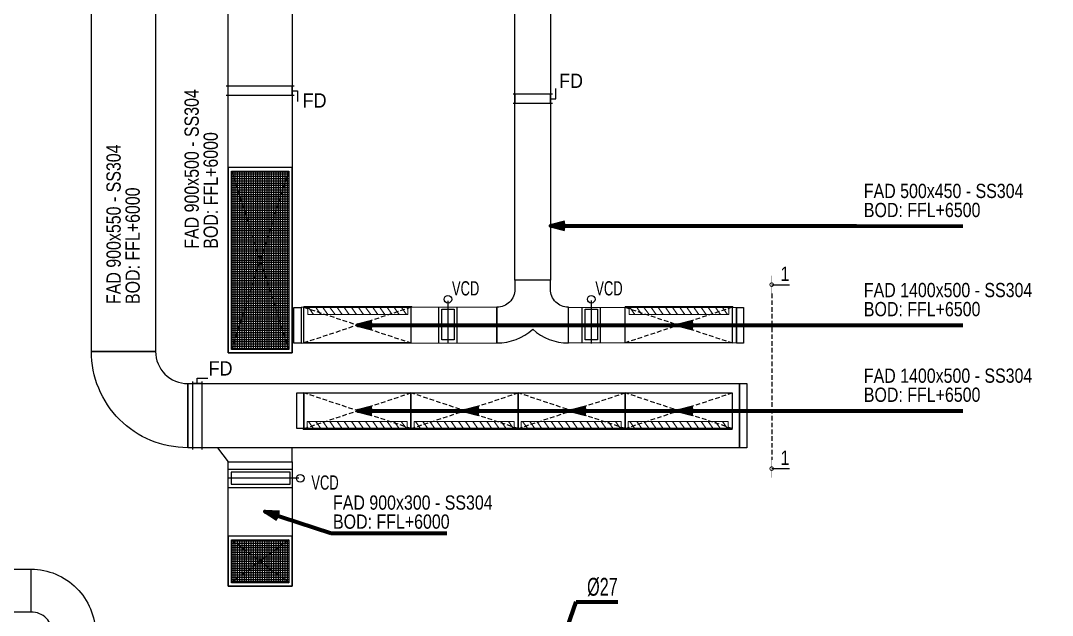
# Model space of a CAD drawing. Header units: millimetres. Extents: x -22127 to 62521, y -20076 to 86586.
# Drawn here: x 30710 to 45167, y 61727 to 70063 of the extents above; entities that cross this region are included whole.
import ezdxf
from ezdxf.enums import TextEntityAlignment as Align

# ---------------------------------------------------------------- set-up
doc = ezdxf.new("R2010")
doc.units = ezdxf.units.MM
doc.linetypes.add('DASHED2', pattern=[9.525, 6.35, -3.175])
doc.linetypes.add('HIDDEN', pattern=[9.525, 6.35, -3.175])
doc.layers.add('A-ANOT--- TEXT', color=8, linetype='Continuous', lineweight=5)
for name, color, linetype in [('ACMV -  thong gio', 6, 'Continuous'), ('CCL-Room Name', 7, 'Continuous'), ('Equiment', 7, 'Continuous'), ('SEAS-CCL-EAD-TXT', 7, 'Continuous'), ('SEAS-CCL-EQUIP-TXT', 7, 'Continuous'), ('SEAS-CCL-FAD', 7, 'Continuous'), ('SEAS-CCL-FAD-TXT', 7, 'Continuous'), ('SEAS-HLL-FAD', 3, 'Continuous'), ('SECTION', 1, 'Continuous'), ('TEXT', 7, 'Continuous'), ('TKS- AC', 6, 'Continuous'), ('TKS-OA', 3, 'Continuous'), ('TKS-PEA', 6, 'Continuous')]:
    doc.layers.add(name, color=color, linetype=linetype)
doc.styles.add('Arial', font='arial.ttf', dxfattribs={"width": 0.8, "height": 2})
doc.styles.add('Seas-Arial', font='arial.ttf', dxfattribs={"width": 0.9})
doc.styles.add('TE_Arial', font='arial.ttf', dxfattribs={"width": 0.8})
doc.dimstyles.new('HVAC - 100', dxfattribs={"dimscale": 100, "dimtxt": 2, "dimasz": 2, "dimexe": 1, "dimexo": 3, "dimgap": 1.5, "dimtad": 1, "dimdec": 0, "dimzin": 9, "dimdsep": 46, "dimtxsty": 'Seas-Arial', "dimcen": 0, "dimclrd": 256, "dimclre": 256, "dimclrt": 7, "dimadec": 0, "dimazin": 2, "dimtfac": 1, "dimtdec": 0, "dimtofl": 0, "dimtmove": 0, "dimatfit": 3, "dimfxl": 0.5, "dimtolj": 1, "dimtzin": 0, "dimarcsym": 0})
doc.dimstyles.new('HVAC 1-150', dxfattribs={"dimscale": 150, "dimtxt": 2, "dimasz": 2, "dimexe": 1, "dimexo": 2, "dimgap": 1, "dimtad": 1, "dimtoh": 1, "dimdec": 0, "dimrnd": 5, "dimzin": 0, "dimdsep": 46, "dimtxsty": 'TE_Arial', "dimblk": 'DOTSMALL', "dimcen": 0.09, "dimclrt": 7, "dimadec": 0, "dimazin": 0, "dimtfac": 1, "dimtdec": 0, "dimtix": 1, "dimtofl": 0, "dimtmove": 2, "dimatfit": 3, "dimldrblk": 'DOTSMALL', "dimfxl": 1, "dimtfill": 1, "dimfrac": 2, "dimtolj": 1, "dimtzin": 0, "dimarcsym": 0})

# ---------------------------------------------------------------- blocks, each defined once
blk = doc.blocks.new('$N-mt5')
at = {"layer": 'ACMV -  thong gio', "color": 0, "linetype": 'Continuous'}
blk.add_lwpolyline([(0, 0, 0, 0, 0), (0.25, 0, 0, 0, 0), (0.25, 0.25, 0, 0, 0), (0.5, -0.25, 0, 0, 0), (0.5, 0, 0, 0, 0), (0.75, 0, 0.15, 0, 0), (1, 0, 0, 0, 0)], format="xyseb", dxfattribs=at)
blk = doc.blocks.new('*U66')
at = {"layer": 'A-ANOT--- TEXT', "color": 0, "linetype": 'ByBlock'}
for p, q in [((-100, 0), (-100, -1400)), ((-100, 0), (11, 0)), ((11, 0), (-100, -80)), ((11, 56), (0, 56)), ((0, 56), (0, 0)), ((11, 56), (11, -1456)), ((11, -100), (-100, -180)), ((11, -100), (-100, -180)), ((11, -200), (-100, -280)), ((11, -300), (-100, -380)), ((11, -400), (-100, -480)), ((11, -500), (-100, -580)), ((11, -600), (-100, -680)), ((11, -700), (-100, -780)), ((11, -800), (-100, -880)), ((11, -900), (-100, -980)), ((11, -1000), (-100, -1080)), ((11, -1100), (-100, -1180)), ((11, -1200), (-100, -1280)), ((11, -1300), (-100, -1380)), ((11, -1400), (-100, -1400)), ((0, -1456), (0, -1400)), ((11, -1456), (0, -1456))]:
    blk.add_line(p, q, dxfattribs=at)
at = {"layer": 'A-ANOT--- TEXT', "color": 1, "linetype": 'ByBlock', "xscale": -259.2166644586388, "yscale": 259.2166644586388, "zscale": 259.2166644586388, "rotation": 180}
for p in [(75, -100), (75, -300), (75, -500), (75, -700), (75, -900), (75, -1100), (75, -1300)]:
    blk.add_blockref('$N-mt5', p, dxfattribs=at)
blk = doc.blocks.new('_DotSmall')
at = {"color": 0, "linetype": 'ByBlock', "const_width": 0.5}
blk.add_lwpolyline([(-0.0625, 0, 1), (0.0625, 0, 1)], format="xyb", close=True, dxfattribs=at)
blk = doc.blocks.new('SECTION')
at = {"layer": 'SECTION', "const_width": 15}
blk.add_lwpolyline([(-375, 0), (375, 0)], dxfattribs=at)
at = {"layer": 'SECTION'}
blk.add_leader([(0, 0), (0, -750)], dimstyle='HVAC 1-150', override={"dimgap": 1, "dimtad": 0}, dxfattribs=at)

msp = doc.modelspace()

# ---------------------------------------------------------------- hatches: boundary and pattern name
h = msp.add_hatch()
h.set_pattern_fill('NET', color=8, scale=10)
h.set_pattern_definition([(0, (0, -3269.137), (0, 31.75), []), (90, (0, -3269.137), (-31.75, 2e-15), [])])
h.paths.add_polyline_path([(34466.8, 62185), (33666.8, 62185), (33666.8, 62785), (34466.8, 62785)])

# ---------------------------------------------------------------- linework, layer by layer
at = {"color": 8}
msp.add_lwpolyline([(33616.8, 62135), (34516.8, 62135), (34516.8, 62835), (33616.8, 62835)], close=True, dxfattribs=at)
msp.add_lwpolyline([(34466.8, 62185), (33666.8, 62185), (33666.8, 62785), (34466.8, 62785)], close=True)
at = {"layer": 'SEAS-HLL-FAD'}
for points in [[(34680, 66045), (36180, 66045), (36180, 65545), (34680, 65545)], [(39180, 66045), (40680, 66045), (40680, 65545), (39180, 65545)], [(36180, 64345), (34680, 64345), (34680, 64845), (36180, 64845)], [(37680, 64345), (36180, 64345), (36180, 64845), (37680, 64845)], [(39180, 64345), (37680, 64345), (37680, 64845), (39180, 64845)], [(40680, 64345), (39180, 64345), (39180, 64845), (40680, 64845)], [(34516.8, 64076.5), (33466.8, 64076.5), (33616.8, 63876.5), (34516.8, 63876.5)], [(33616.8, 63876.5), (34516.8, 63876.5), (34516.8, 62135), (33616.8, 62135)], [(23460.5, 62373.3), (30855.1, 62373.3), (30855.1, 61773.3), (23460.5, 61773.3)]]:
    msp.add_lwpolyline(points, close=True, dxfattribs=at)
for points in [[(33051.1, 64976.5), (33051.1, 64076.5, -0.4142136), (31701.1, 65426.5), (32601.1, 65426.5, 0.4142136), (33051.1, 64976.5)], [(30857.9, 61773.3), (30857.9, 62373.3, -0.4142136), (31757.9, 61473.3), (31157.9, 61473.3, 0.4142136), (30857.9, 61773.3)]]:
    msp.add_lwpolyline(points, format="xyb", close=True, dxfattribs=at)
at = {"layer": 'SECTION', "linetype": 'HIDDEN', "ltscale": 10}
msp.add_lwpolyline([(41234.4, 66236.8), (41234.4, 63908.2)], dxfattribs=at)
at = {"layer": 'TKS- AC', "color": 8, "linetype": 'DASHED2', "ltscale": 10}
for points in [[(34680, 66045), (36180, 65545)], [(36180, 66045), (34680, 65545)], [(39180, 66045), (40680, 65545)], [(40680, 66045), (39180, 65545)], [(36180, 64345), (34680, 64845)], [(34680, 64345), (36180, 64845)], [(37680, 64345), (36180, 64845)], [(36180, 64345), (37680, 64845)], [(39180, 64345), (37680, 64845)], [(37680, 64345), (39180, 64845)], [(40680, 64345), (39180, 64845)], [(39180, 64345), (40680, 64845)], [(33666.8, 62785), (34466.8, 62185)], [(34466.8, 62785), (33666.8, 62185)]]:
    msp.add_lwpolyline(points, dxfattribs=at)
at = {"layer": 'TKS-OA'}
for p, q in [((36697.1, 66137.4), (36697.1, 65535.4)), ((38705.6, 66137.8), (38705.6, 65535.8)), ((36569.4, 65544.6), (36569.4, 66045)), ((36569.4, 65544.6), (36569.4, 66045)), ((36824.8, 65544.6), (36824.8, 66045)), ((38577.9, 65545), (38577.9, 66045.4)), ((38577.9, 65545), (38577.9, 66045.4)), ((38833.3, 65545), (38833.3, 66045.4)), ((33616.8, 63775.4, 0), (34516.8, 63775.4, 0)), ((34609.2, 63647.7, 0), (33607.6, 63647.7, 0)), ((33616.8, 63520, 0), (34516.8, 63520, 0)), ((33616.8, 63520, 0), (34516.8, 63520, 0))]:
    msp.add_line(p, q, dxfattribs=at)
msp.add_lwpolyline([(37635.2, 66424.4), (37635.2, 66295, -0.4142136), (37385.2, 66045), (37385.2, 65545), (37385.2, 65545, 0.1844831), (37885.2, 65736, 0.1844831), (38385.2, 65545), (38385.2, 65545), (38385.2, 66045, -0.4142136), (38135.2, 66295), (38135.2, 66423.4)], format="xyb", close=True, dxfattribs=at)
for points in [[(34640.5, 66043.2), (34640.5, 65543.2), (34540.5, 65543.2), (34540.5, 66043.2)], [(34640.5, 66043.2), (34640.5, 65543.2), (37385.2, 65545), (37385.2, 66045)], [(40740.7, 66043.2), (40740.7, 65543.2), (38385.2, 65545), (38385.2, 66045)], [(40840.7, 66043.2), (40840.7, 65543.2), (40740.7, 65543.2), (40740.7, 66043.2)], [(40883.7, 64976.5), (40883.7, 64076.5), (40783.7, 64076.5), (40783.7, 64976.5)], [(34680, 64845), (34680, 64345), (34580, 64345), (34580, 64845)]]:
    msp.add_lwpolyline(points, close=True, dxfattribs=at)
at = {"layer": 'TKS-OA', "color": 7}
for points in [[(36614.2, 65586.6), (36614.3, 66017.2), (36784.9, 66017.2), (36784.8, 65586.6)], [(38622.7, 65587), (38622.8, 66017.6), (38793.4, 66017.6), (38793.4, 65587)]]:
    msp.add_lwpolyline(points, close=True, dxfattribs=at)
at = {"layer": 'TKS-OA', "color": 7, "elevation": 0}
msp.add_lwpolyline([(33658.7, 63564.9), (34489, 63564.9), (34489, 63735.5), (33658.7, 63735.5)], close=True, dxfattribs=at)
at = {"layer": 'TKS-OA'}
for centre in [(36697.1, 66156.9), (38705.6, 66157.3), (34628.7, 63647.7, 0)]:
    msp.add_circle(centre, 53.4, dxfattribs=at)
at = {"layer": 'TKS-PEA', "color": 0}
for p, q in [((37636.9, 69030.9), (37636.9, 68900)), ((38163.8, 68900), (37610, 68900)), ((33119.1, 65003.4), (33119.1, 64049.6))]:
    msp.add_line(p, q, dxfattribs=at)

# ---------------------------------------------------------------- block references
at = {"layer": 'A-ANOT--- TEXT', "color": 3, "linetype": 'ByBlock'}
for p, rotation in [((34735.6, 66045), 89.99999999999999), ((39235.6, 66045), 89.99999999999999), ((36124.4, 64345), 270), ((37624.4, 64345), 270), ((39124.4, 64345), 270), ((40624.4, 64345), 270)]:
    msp.add_blockref('*U66', p, dxfattribs=dict(at, rotation=rotation))
at = {"layer": 'TEXT', "xscale": -0.3333333333333334, "yscale": 0.3333333333333334, "zscale": 0.3333333333333334, "rotation": 89.99999999999993}
for p in [(41234.4, 66361.8), (41234.4, 63783.2)]:
    msp.add_blockref('SECTION', p, dxfattribs=at)

# ---------------------------------------------------------------- texts
at = {"layer": 'CCL-Room Name', "style": 'Arial', "width": 0.65}
for p in [(36754.1, 66210.3), (38762.6, 66210.7)]:
    msp.add_text('VCD', height=200, dxfattribs=at).set_placement(p)
at = {"layer": 'Equiment', "style": 'Arial', "width": 0.65}
msp.add_text('%%c27', height=250, dxfattribs=at).set_placement((38647.5, 62002.7))
at = {"layer": 'SEAS-CCL-EAD-TXT', "insert": (28381.2, 68039.6), "char_height": 200, "width": 3077.173, "attachment_point": 1, "rotation": 0.02818, "line_spacing_factor": 0.8, "style": 'Seas-Arial', "bg_fill": 2}
msp.add_mtext('{\\W0.8;EAD} %%c150{\\W0.8;-SS304\\P}BOD: FFL+3900', dxfattribs=at)
at = {"layer": 'SEAS-CCL-EQUIP-TXT', "char_height": 200, "width": 631.669, "attachment_point": 7, "rotation": 359.97182, "line_spacing_factor": 0.8, "style": 'Seas-Arial', "bg_fill": 2}
for insert in [(38255, 69119.6), (34662, 68844), (33344, 65088.6)]:
    msp.add_mtext('FD', dxfattribs=dict(at, insert=insert))
at = {"layer": 'SEAS-CCL-FAD', "char_height": 200, "width": 2541.538, "attachment_point": 1, "rotation": 0.02818, "line_spacing_factor": 0.8, "style": 'Seas-Arial', "bg_fill": 2}
for s, insert in [('{\\W0.8;FAD 1400x500 - SS304\\PBOD: FFL+6500}', (42525.2, 66385.7)), ('{\\W0.8;FAD 1400x500 - SS304\\PBOD: FFL+6500}', (42525.2, 65185.7)), ('{\\W0.8;FAD 900x300 - SS304\\PBOD: FFL+6000}', (35087.4, 63407.4, -1.1))]:
    msp.add_mtext(s, dxfattribs=dict(at, insert=insert))
at = {"layer": 'SEAS-CCL-FAD-TXT', "char_height": 200, "width": 2723.654, "attachment_point": 1, "rotation": 90.02818, "line_spacing_factor": 0.8, "style": 'Arial', "bg_fill": 2}
for s, insert in [('FAD 900x500 - SS304\\PBOD: FFL+6000', (33007.4, 66865.6)), ('FAD 900x550 - SS304\\PBOD: FFL+6000', (31913.3, 66090.4))]:
    msp.add_mtext(s, dxfattribs=dict(at, insert=insert))
at = {"layer": 'SECTION', "style": 'Arial', "width": 0.8}
for p in [(41482.7, 66513.9), (41482.7, 63935.3)]:
    msp.add_text('1', height=200, dxfattribs=at).set_placement(p, align=Align.MIDDLE_RIGHT)

# ---------------------------------------------------------------- leaders
for points in [[(38135.9, 67186.1), (43912.9, 67186)], [(35430, 65795), (39930, 65795)], [(35430, 64595), (39412.9, 64595)], [(36930, 64595), (40912.9, 64595)]]:
    msp.add_leader(points, dimstyle='HVAC - 100', override={"dimtxt": 2, "dimasz": 2, "dimgap": 1.5, "dimtad": 1, "dimclrd": 256, "dimldrblk": 'Open30', "dimlwd": 65534})
at = {"color": 8}
msp.add_leader([(38276, 61282.3), (38495.6, 61918), (39080.2, 61918)], dimstyle='HVAC - 100', override={"dimtxt": 2, "dimasz": 2, "dimgap": 1.5, "dimtad": 1, "dimclrd": 256, "dimldrblk": 'Open30', "dimlwd": 65534}, dxfattribs=at)

# ---------------------------------------------------------------- next in the draw order: hatches: boundary and pattern name
h = msp.add_hatch()
h.set_pattern_fill('NET', color=8, scale=10)
h.paths.add_polyline_path([(34466.8, 65454.1), (33666.8, 65454.1), (33666.8, 67953.6), (34466.8, 67953.6)])

# ---------------------------------------------------------------- next in the draw order: linework, layer by layer
msp.add_lwpolyline([(33616.8, 65404.1), (34516.8, 65404.1), (34516.8, 68003.6), (33616.8, 68003.6)], close=True, dxfattribs=at)
msp.add_lwpolyline([(34466.8, 65454.1), (33666.8, 65454.1), (33666.8, 67953.6), (34466.8, 67953.6)], close=True)
at = {"layer": 'SEAS-HLL-FAD'}
for points in [[(31701.2, 74491.7), (32601.2, 74491.7), (32601.1, 65426.5), (31701.1, 65426.5)], [(33616.8, 73000.8), (34516.8, 73000.8), (34516.8, 65406.2), (33616.8, 65406.2)]]:
    msp.add_lwpolyline(points, close=True, dxfattribs=at)
at = {"layer": 'TKS- AC', "color": 8, "linetype": 'DASHED2', "ltscale": 10}
for points in [[(33666.8, 67953.6), (34466.8, 65454.1)], [(34466.8, 67953.6), (33666.8, 65454.1)]]:
    msp.add_lwpolyline(points, dxfattribs=at)
at = {"layer": 'TKS-OA'}
for points in [[(37637, 71933.5), (38137, 71933.5), (38135, 66423.9), (37635, 66423.9)], [(33051.1, 64976.5), (40783.7, 64976.5), (40783.7, 64076.5), (33051.1, 64076.5)]]:
    msp.add_lwpolyline(points, close=True, dxfattribs=at)
at = {"layer": 'TKS-PEA', "color": 0}
for p, q in [((34543.7, 69142.3), (33589.9, 69142.3)), ((34516.8, 69011.4), (34516.8, 69142.3)), ((34516.8, 69142.3), (34516.8, 69011.4)), ((38209.7, 68965.5), (38209.7, 69112.4)), ((34543.7, 69011.4), (33589.9, 69011.4)), ((34516.8, 69076.9), (34589.7, 69076.9)), ((34589.7, 69076.9), (34589.7, 68929.9)), ((38163.8, 69030.9), (37610, 69030.9)), ((38136.9, 68900), (38136.9, 69030.9)), ((38136.9, 68965.5), (38209.7, 68965.5)), ((33250, 64976.5), (33119.1, 64976.5)), ((33184.5, 64976.5), (33184.5, 65049.4)), ((33184.5, 65049.4), (33331.5, 65049.4)), ((33250, 65003.4), (33250, 64049.6))]:
    msp.add_line(p, q, dxfattribs=at)

# ---------------------------------------------------------------- next in the draw order: texts
at = {"layer": 'CCL-Room Name', "style": 'Arial', "width": 0.65}
msp.add_text('VCD', height=200, dxfattribs=at).set_placement((34783.9, 63488.3, -1))
at = {"layer": 'SEAS-CCL-FAD', "insert": (42525.2, 67775.1), "char_height": 200, "width": 2541.538, "attachment_point": 1, "rotation": 0.02818, "line_spacing_factor": 0.8, "style": 'Seas-Arial', "bg_fill": 2}
msp.add_mtext('{\\W0.8;FAD 500x450 - SS304\\PBOD: FFL+6500}', dxfattribs=at)

# ---------------------------------------------------------------- next in the draw order: leaders
for points in [[(39930, 65795), (43912.9, 65795)], [(38430, 64595), (42412.9, 64595)], [(39930, 64595), (43912.9, 64595)]]:
    msp.add_leader(points, dimstyle='HVAC - 100', override={"dimtxt": 2, "dimasz": 2, "dimgap": 1.5, "dimtad": 1, "dimclrd": 256, "dimldrblk": 'Open30', "dimlwd": 65534})
at = {"color": 8}
msp.add_leader([(34132, 63184.6), (35059.8, 62878.2), (36682, 62878.2)], dimstyle='HVAC - 100', override={"dimtxt": 2, "dimasz": 2, "dimgap": 1.5, "dimtad": 1, "dimclrd": 256, "dimldrblk": 'Open30', "dimlwd": 65534}, dxfattribs=at)

doc.saveas('drawing.dxf')
